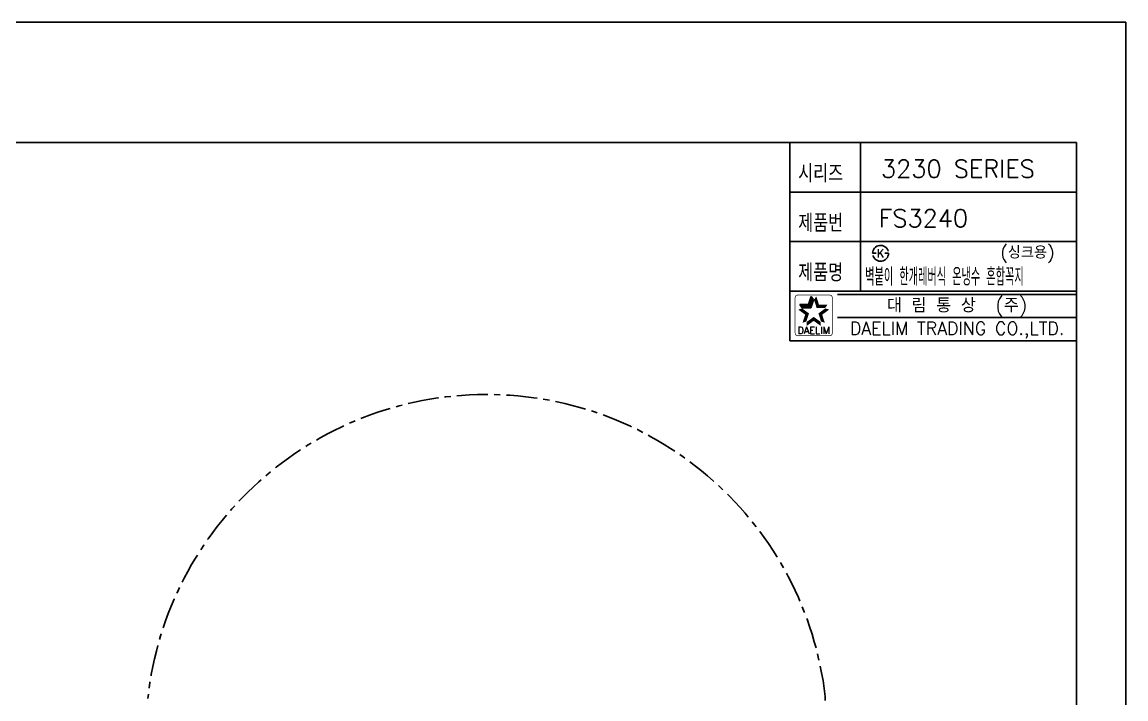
# Model space of a CAD drawing. Extents: x 1183 to 1777, y -825 to -405.
# Drawn here: x 1464.9 to 1777, y -596.2 to -405 of the extents above; entities that cross this region are included whole.
import ezdxf
from ezdxf.enums import TextEntityAlignment as Align

# ---------------------------------------------------------------- set-up
doc = ezdxf.new("R2010")
doc.units = 0
doc.header["$LTSCALE"] = 7
doc.header["$MEASUREMENT"] = 0
doc.linetypes.add('CENTER', pattern=[2, 1.25, -0.25, 0.25, -0.25])
doc.layers.get('0').update_dxf_attribs({"color": 2, "linetype": 'CONTINUOUS'})
doc.layers.add('CL', color=1, linetype='CENTER')
doc.layers.add('DIM', color=2, linetype='CONTINUOUS')
doc.styles.add('GHS', font='ROMANS', dxfattribs={"bigfont": 'GHS'})
doc.styles.add('HAN', font='TXT.shx', dxfattribs={"bigfont": 'GHS.shx'})
doc.styles.add('ROMANS', font='romans')

# ---------------------------------------------------------------- blocks, each defined once
blk = doc.blocks.new('KS')
at = {"layer": 'DIM'}
for p, q in [((-2.25, 0), (-1.75, 0)), ((-1.75, 0), (-1.25, 0)), ((1.75, 0), (1.25, 0)), ((2.25, 0), (1.75, 0))]:
    blk.add_line(p, q, dxfattribs=at)
for start, end in [(15, 180), (195, 0)]:
    blk.add_arc((0, 0), 2.25, start, end, dxfattribs=at)
at = {"layer": 'DIM', "style": 'HAN'}
blk.add_text('K', height=2.39, dxfattribs=at).set_placement((0, 0), align=Align.MIDDLE)
blk = doc.blocks.new('BORDER')
for p, q in [((1, 1), (0, 1)), ((1, 0), (1, 1))]:
    blk.add_line(p, q)
blk = doc.blocks.new('양식')
at = {"color": 4}
for p, q in [((1219, 386), (1768, 386)), ((1768, 386), (1768, 11))]:
    blk.add_line(p, q, dxfattribs=at)
at = {"color": 7}
for p, q in [((1687, 386), (1687, 330)), ((1707, 386), (1707, 344)), ((1687, 372), (1768, 372)), ((1687, 358), (1768, 358)), ((1687, 344), (1768, 344)), ((1687, 330), (1768, 330))]:
    blk.add_line(p, q, dxfattribs=at)
at = {"color": 2}
for p, q in [((1689.81, 340.18), (1692.24, 340.18)), ((1690.48, 339.27), (1689.81, 340.18)), ((1692.24, 340.18), (1692.99, 342.49)), ((1692.9, 339.27), (1693.65, 341.57)), ((1693.65, 341.57), (1692.99, 342.49)), ((1690.48, 339.27), (1692.9, 339.27))]:
    blk.add_line(p, q, dxfattribs=at)
at = {"color": 2, "linetype": 'Continuous'}
for p, q in [((1700.5, 343), (1768, 343)), ((1700.5, 336.5), (1768, 336.5))]:
    blk.add_line(p, q, dxfattribs=at)
at = {"color": 2, "linetype": 'Continuous', "const_width": 0.2}
for points in [[(1688.48, 342.13, -0.414214), (1689.23, 342.88)], [(1688.48, 332.13), (1688.48, 342.13, -1)], [(1689.23, 342.88), (1698.23, 342.88, -0.414214), (1698.98, 342.13, 0.043396)], [(1698.98, 342.13), (1698.98, 332.13, -0.414214), (1698.23, 331.38)], [(1698.23, 331.38), (1689.48, 331.38, -0.414214), (1688.48, 332.13, 0.672398)]]:
    blk.add_lwpolyline(points, format="xyb", dxfattribs=at)
at = {"color": 2}
for points in [[(1689.81, 340.18), (1690.48, 339.27), (1692.24, 340.18), (1692.9, 339.27)], [(1692.24, 340.18), (1692.9, 339.27), (1692.99, 342.49), (1693.65, 341.57)], [(1694.47, 342.49), (1693.8, 341.57), (1695.22, 340.18), (1694.55, 339.27)], [(1695.22, 340.18), (1694.55, 339.27), (1697.64, 340.18), (1696.98, 339.27)], [(1691.32, 337.35), (1692.4, 337.7), (1689.36, 338.78), (1690.43, 339.13)], [(1690.57, 335.05), (1691.65, 335.4), (1691.32, 337.35), (1692.4, 337.7)], [(1698.1, 338.78), (1697.02, 339.13), (1696.14, 337.35), (1695.06, 337.7)], [(1696.14, 337.35), (1695.06, 337.7), (1696.89, 335.05), (1695.81, 335.4)], [(1693.73, 335.6), (1693.73, 336.73), (1691.77, 334.18), (1691.77, 335.31)], [(1695.69, 334.18), (1695.69, 335.31), (1693.73, 335.6), (1693.73, 336.73)]]:
    blk.add_solid(points, dxfattribs=at)
at = {"xscale": 594, "yscale": 420, "zscale": 594}
blk.add_blockref('BORDER', (1188, 0), dxfattribs=at)
at = {"layer": 'DIM', "color": 4}
blk.add_blockref('KS', (1712.63, 354.68), dxfattribs=at)
at = {"color": 7, "linetype": 'Continuous'}
for s, height, style, p in [('대 림 통 상  (주)', 4, 'GHS', (1734.26, 339.7)), ('DAELIM TRADING CO.,LTD.', 3.6, 'ROMANS', (1734.26, 332.93))]:
    blk.add_text(s, height=height, dxfattribs=dict(at, style=style)).set_placement(p, align=Align.MIDDLE)
at = {"color": 2, "linetype": 'Continuous', "style": 'ROMANS'}
blk.add_text('DAELIM', height=2, dxfattribs=at).set_placement((1693.73, 331.93), align=Align.CENTER)
at = {"layer": 'DIM', "style": 'GHS', "width": 0.8}
for s, p in [('시리즈', (1689.34, 374.73)), ('제품번', (1689.34, 360.73)), ('제품명', (1689.34, 346.73))]:
    blk.add_text(s, height=5, dxfattribs=at).set_placement(p)

msp = doc.modelspace()

# ---------------------------------------------------------------- linework, layer by layer
at = {"layer": 'CL'}
msp.add_line((1691.99, -747.18), (1691.99, -595.57), dxfattribs=at)
msp.add_arc((1596.26, -606.56), 96.36, 6.5522, 173.7469, dxfattribs=at)

# ---------------------------------------------------------------- block references
at = {"layer": 'DIM'}
msp.add_blockref('양식', (-5, -825), dxfattribs=at)

# ---------------------------------------------------------------- texts
at = {"color": 7, "style": 'GHS'}
for s, p in [('3230 SERIES', (1729.51, -446.42)), ('FS3240', (1719.74, -460.42))]:
    msp.add_text(s, height=5, dxfattribs=at).set_placement(p, align=Align.MIDDLE)
at = {"style": 'GHS'}
msp.add_text('(싱크용)', height=3.5, dxfattribs=at).set_placement((1741.49, -471.82))
at = {"style": 'GHS', "width": 0.5}
msp.add_text('벽붙이 한개레버식 온냉수 혼합꼭지', height=5, dxfattribs=at).set_placement((1703.29, -479.44))

doc.saveas('drawing.dxf')
